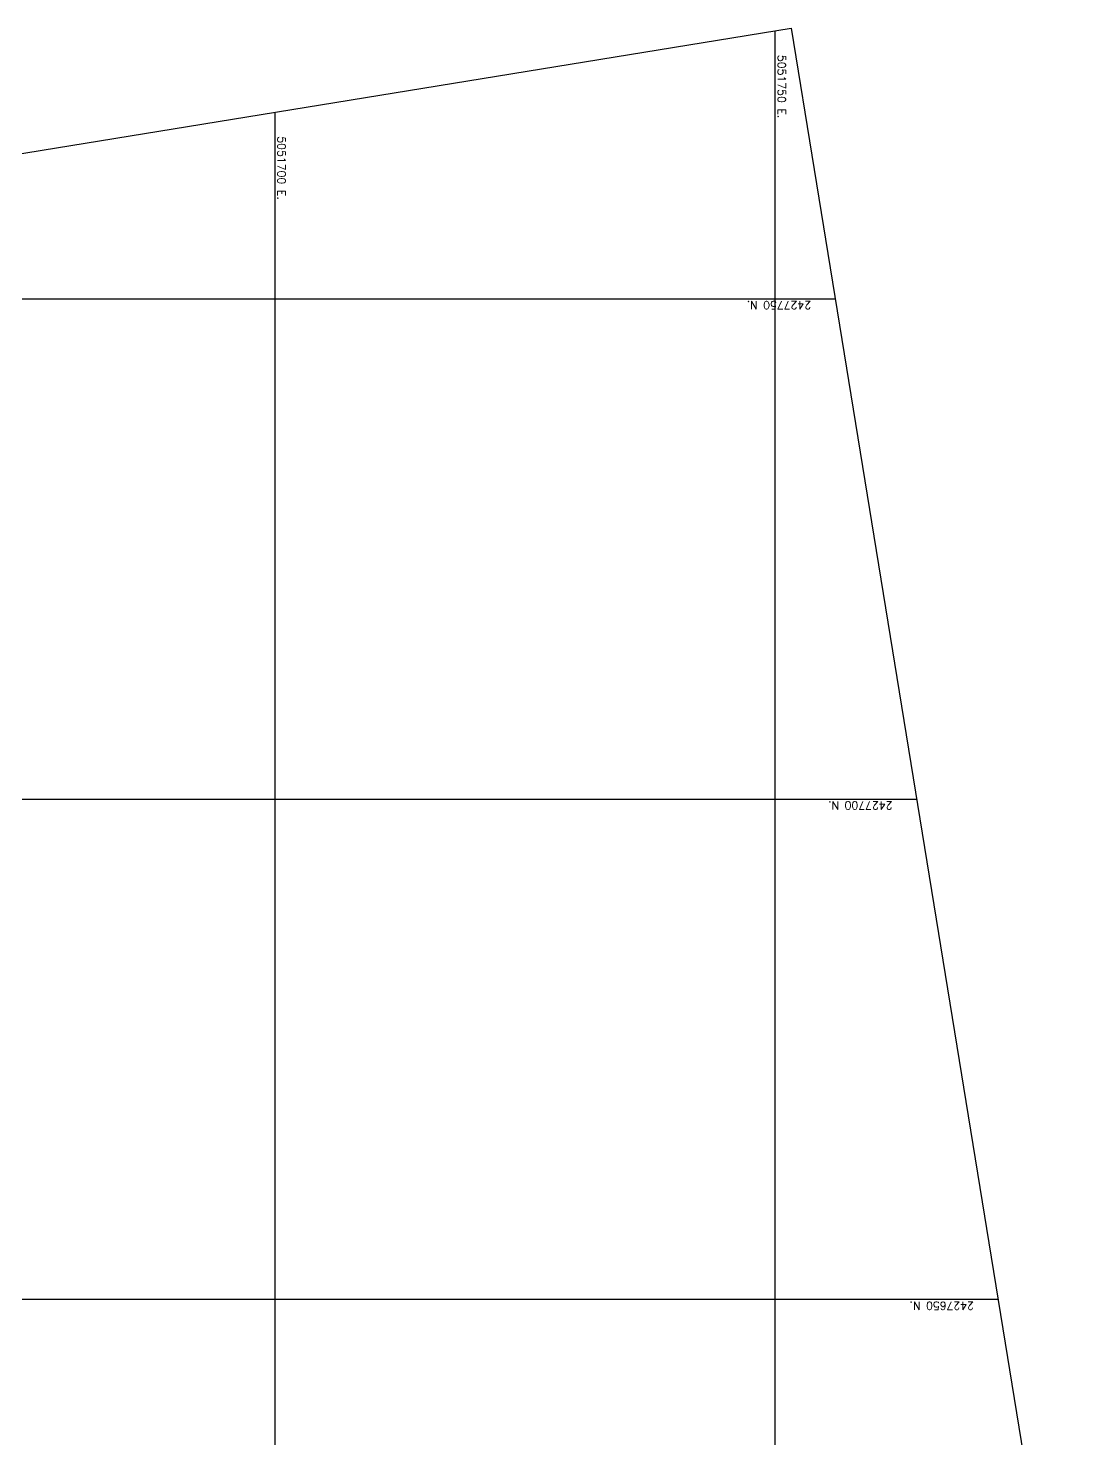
# Model space of a CAD drawing. Header units: metres. Extents: x 5050567 to 5051779, y 2427177 to 2427777.
# Drawn here: x 5051675.3 to 5051778.9, y 2427636.1 to 2427777 of the extents above; entities that cross this region are included whole.
import ezdxf

# ---------------------------------------------------------------- set-up
doc = ezdxf.new("R2010")
doc.units = ezdxf.units.M
doc.layers.add('GEN-COORD-IMPAR', color=8, linetype='Continuous')
doc.styles.add('CORDENADAS', font='romans.shx')

msp = doc.modelspace()

# ---------------------------------------------------------------- linework, layer by layer
at = {"layer": 'GEN-COORD-IMPAR', "linetype": 'Continuous'}
for p, q in [((5051750, 2427604.27), (5051750, 2427776.78)), ((5051700, 2427596.13), (5051700, 2427768.64)), ((5051585.45, 2427750), (5051755.99, 2427750)), ((5051324.94, 2427700), (5051764.13, 2427700)), ((5051333.08, 2427650), (5051772.27, 2427650))]:
    msp.add_line(p, q, dxfattribs=at)
msp.add_lwpolyline([(5051323.74, 2427707.4), (5051751.59, 2427777.04), (5051778.95, 2427608.98), (5051351.09, 2427539.34)], close=True, dxfattribs=at)

# ---------------------------------------------------------------- texts
at = {"layer": 'GEN-COORD-IMPAR', "style": 'CORDENADAS'}
for s, rotation, p in [('5051750 E.', 270, (5051750.24, 2427774.38)), ('5051700 E.', 270, (5051700.24, 2427766.24)), ('2427750 N.', 180, (5051753.59, 2427749.76)), ('2427700 N.', 180, (5051761.73, 2427699.76)), ('2427650 N.', 180, (5051769.87, 2427649.76))]:
    msp.add_text(s, height=0.8, rotation=rotation, dxfattribs=at).set_placement(p)

doc.saveas('drawing.dxf')
